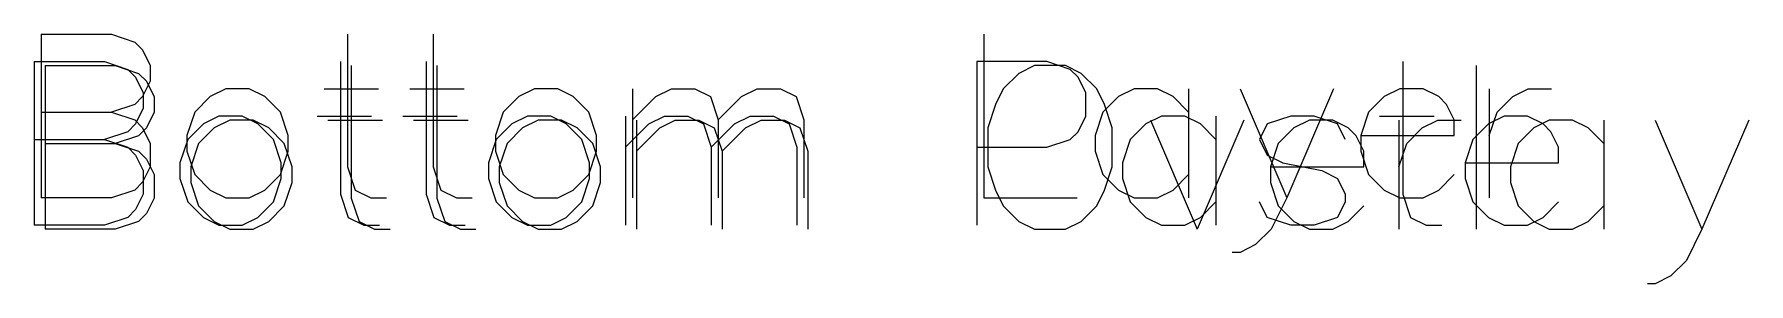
# Model space of a CAD drawing. Extents: x 384 to 458, y 85 to 260.
# Drawn here: x 383.57 to 420.25, y 84.83 to 90.16 of the extents above.
import ezdxf

# ---------------------------------------------------------------- set-up
doc = ezdxf.new("R2010")
doc.units = 0
for name, color, linetype in [('BOTTOMLAYER', 5, 'CONTINUOUS'), ('BOTTOMOVERLAY', 54, 'CONTINUOUS'), ('BOTTOMPASTE', 16, 'CONTINUOUS')]:
    doc.layers.add(name, color=color, linetype=linetype)

msp = doc.modelspace()

# ---------------------------------------------------------------- linework, layer by layer
at = {"layer": 'BOTTOMLAYER'}
for p, q in [((383.725, 90.161), (383.725, 86.662)), ((383.725, 90.161), (385.224, 90.161)), ((385.224, 90.161), (385.724, 89.994)), ((385.724, 89.994), (385.891, 89.828)), ((390.273, 90.161), (390.273, 87.328)), ((392.106, 90.161), (392.106, 87.328)), ((403.887, 90.161), (403.887, 86.662)), ((385.891, 89.828), (386.057, 89.494)), ((386.057, 89.494), (386.057, 89.161)), ((386.057, 89.161), (385.891, 88.828)), ((385.891, 88.828), (385.724, 88.661)), ((387.34, 88.828), (387.007, 88.494)), ((387.674, 88.994), (387.34, 88.828)), ((388.174, 88.994), (387.674, 88.994)), ((388.507, 88.828), (388.174, 88.994)), ((388.84, 88.494), (388.507, 88.828)), ((389.773, 88.994), (390.94, 88.994)), ((391.606, 88.994), (392.773, 88.994)), ((393.939, 88.828), (393.606, 88.494)), ((394.272, 88.994), (393.939, 88.828)), ((394.772, 88.994), (394.272, 88.994)), ((395.106, 88.828), (394.772, 88.994)), ((395.439, 88.494), (395.106, 88.828)), ((396.372, 88.994), (396.372, 86.662)), ((396.372, 88.328), (396.872, 88.828)), ((396.872, 88.828), (397.205, 88.994)), ((397.205, 88.994), (397.705, 88.994)), ((397.705, 88.994), (398.038, 88.828)), ((398.038, 88.828), (398.205, 88.328)), ((398.205, 88.328), (398.705, 88.828)), ((398.705, 88.828), (399.038, 88.994)), ((399.038, 88.994), (399.538, 88.994)), ((399.538, 88.994), (399.871, 88.828)), ((399.871, 88.828), (400.038, 88.328)), ((406.77, 88.828), (406.436, 88.494)), ((407.103, 88.994), (406.77, 88.828)), ((407.603, 88.994), (407.103, 88.994)), ((407.936, 88.828), (407.603, 88.994)), ((408.269, 88.494), (407.936, 88.828)), ((408.269, 88.994), (408.269, 86.662)), ((409.369, 88.994), (410.369, 86.662)), ((411.369, 88.994), (410.369, 86.662)), ((412.452, 88.828), (412.119, 88.494)), ((412.785, 88.994), (412.452, 88.828)), ((413.285, 88.994), (412.785, 88.994)), ((413.618, 88.828), (413.285, 88.994)), ((413.785, 88.661), (413.618, 88.828)), ((414.701, 88.994), (414.701, 86.662)), ((414.868, 88.494), (415.201, 88.828)), ((415.201, 88.828), (415.534, 88.994)), ((415.534, 88.994), (416.034, 88.994)), ((383.725, 88.494), (385.224, 88.494)), ((385.724, 88.661), (385.224, 88.494)), ((385.224, 88.494), (385.724, 88.328)), ((387.007, 88.494), (386.841, 87.995)), ((389.007, 87.995), (388.84, 88.494)), ((393.606, 88.494), (393.439, 87.995)), ((395.605, 87.995), (395.439, 88.494)), ((406.436, 88.494), (406.27, 87.995)), ((412.119, 88.494), (411.952, 87.995)), ((413.951, 88.328), (413.785, 88.661)), ((414.701, 87.995), (414.868, 88.494)), ((385.724, 88.328), (385.891, 88.161)), ((385.891, 88.161), (386.057, 87.828)), ((398.205, 88.328), (398.205, 86.662)), ((400.038, 88.328), (400.038, 86.662)), ((413.951, 87.995), (413.951, 88.328)), ((386.057, 87.828), (386.057, 87.328)), ((386.841, 87.995), (386.841, 87.661)), ((386.841, 87.661), (387.007, 87.161)), ((388.84, 87.161), (389.007, 87.661)), ((389.007, 87.661), (389.007, 87.995)), ((393.439, 87.995), (393.439, 87.661)), ((393.439, 87.661), (393.606, 87.161)), ((395.439, 87.161), (395.605, 87.661)), ((395.605, 87.661), (395.605, 87.995)), ((406.27, 87.995), (406.27, 87.661)), ((406.27, 87.661), (406.436, 87.161)), ((411.952, 87.995), (413.951, 87.995)), ((411.952, 87.995), (411.952, 87.661)), ((411.952, 87.661), (412.119, 87.161)), ((386.057, 87.328), (385.891, 86.995)), ((390.273, 87.328), (390.44, 86.828)), ((392.106, 87.328), (392.273, 86.828)), ((385.891, 86.995), (385.724, 86.828)), ((387.007, 87.161), (387.34, 86.828)), ((388.507, 86.828), (388.84, 87.161)), ((393.606, 87.161), (393.939, 86.828)), ((395.106, 86.828), (395.439, 87.161)), ((406.436, 87.161), (406.77, 86.828)), ((407.936, 86.828), (408.269, 87.161)), ((412.119, 87.161), (412.452, 86.828)), ((413.618, 86.828), (413.951, 87.161)), ((385.224, 86.662), (383.725, 86.662)), ((385.724, 86.828), (385.224, 86.662)), ((387.34, 86.828), (387.674, 86.662)), ((387.674, 86.662), (388.174, 86.662)), ((388.174, 86.662), (388.507, 86.828)), ((390.44, 86.828), (390.773, 86.662)), ((390.773, 86.662), (391.106, 86.662)), ((392.273, 86.828), (392.606, 86.662)), ((392.606, 86.662), (392.939, 86.662)), ((393.939, 86.828), (394.272, 86.662)), ((394.272, 86.662), (394.772, 86.662)), ((394.772, 86.662), (395.106, 86.828)), ((403.887, 86.662), (405.887, 86.662)), ((406.77, 86.828), (407.103, 86.662)), ((407.103, 86.662), (407.603, 86.662)), ((407.603, 86.662), (407.936, 86.828)), ((410.369, 86.662), (410.036, 85.995)), ((412.452, 86.828), (412.785, 86.662)), ((412.785, 86.662), (413.285, 86.662)), ((413.285, 86.662), (413.618, 86.828)), ((410.036, 85.995), (409.702, 85.662)), ((409.369, 85.495), (409.202, 85.495)), ((409.702, 85.662), (409.369, 85.495))]:
    msp.add_line(p, q, dxfattribs=at)
at = {"layer": 'BOTTOMOVERLAY'}
for p, q in [((383.808, 89.492), (383.808, 85.993)), ((383.808, 89.492), (385.308, 89.492)), ((385.308, 89.492), (385.807, 89.325)), ((390.356, 89.492), (390.356, 86.659)), ((392.189, 89.492), (392.189, 86.659)), ((404.97, 89.492), (404.637, 89.325)), ((405.637, 89.492), (404.97, 89.492)), ((405.97, 89.325), (405.637, 89.492)), ((414.418, 89.492), (414.418, 85.993)), ((385.807, 89.325), (385.974, 89.159)), ((385.974, 89.159), (386.141, 88.826)), ((404.637, 89.325), (404.303, 88.992)), ((406.303, 88.992), (405.97, 89.325)), ((386.141, 88.826), (386.141, 88.492)), ((404.303, 88.992), (404.137, 88.659)), ((406.47, 88.659), (406.303, 88.992)), ((386.141, 88.492), (385.974, 88.159)), ((404.137, 88.659), (403.97, 88.159)), ((406.636, 88.159), (406.47, 88.659)), ((385.974, 88.159), (385.807, 87.992)), ((387.424, 88.159), (387.09, 87.826)), ((387.757, 88.326), (387.424, 88.159)), ((388.257, 88.326), (387.757, 88.326)), ((388.59, 88.159), (388.257, 88.326)), ((388.923, 87.826), (388.59, 88.159)), ((389.857, 88.326), (391.023, 88.326)), ((391.689, 88.326), (392.856, 88.326)), ((394.022, 88.159), (393.689, 87.826)), ((394.356, 88.326), (394.022, 88.159)), ((394.855, 88.326), (394.356, 88.326)), ((395.189, 88.159), (394.855, 88.326)), ((395.522, 87.826), (395.189, 88.159)), ((396.455, 88.326), (396.455, 85.993)), ((396.455, 87.659), (396.955, 88.159)), ((396.955, 88.159), (397.288, 88.326)), ((397.288, 88.326), (397.788, 88.326)), ((397.788, 88.326), (398.121, 88.159)), ((398.121, 88.159), (398.288, 87.659)), ((398.288, 87.659), (398.788, 88.159)), ((398.788, 88.159), (399.121, 88.326)), ((399.121, 88.326), (399.621, 88.326)), ((399.621, 88.326), (399.954, 88.159)), ((399.954, 88.159), (400.121, 87.659)), ((403.97, 88.159), (403.97, 87.326)), ((406.636, 87.326), (406.636, 88.159)), ((407.453, 88.326), (408.453, 85.993)), ((409.452, 88.326), (408.453, 85.993)), ((410.519, 88.159), (410.186, 87.826)), ((410.852, 88.326), (410.519, 88.159)), ((411.352, 88.326), (410.852, 88.326)), ((411.685, 88.159), (411.352, 88.326)), ((411.852, 87.992), (411.685, 88.159)), ((412.768, 88.326), (412.768, 85.993)), ((412.935, 87.826), (413.268, 88.159)), ((413.268, 88.159), (413.601, 88.326)), ((413.601, 88.326), (414.101, 88.326)), ((415.651, 88.159), (415.318, 87.826)), ((415.984, 88.326), (415.651, 88.159)), ((416.484, 88.326), (415.984, 88.326)), ((416.817, 88.159), (416.484, 88.326)), ((417.151, 87.826), (416.817, 88.159)), ((417.151, 88.326), (417.151, 85.993)), ((418.25, 88.326), (419.25, 85.993)), ((420.25, 88.326), (419.25, 85.993)), ((383.808, 87.826), (385.308, 87.826)), ((385.807, 87.992), (385.308, 87.826)), ((385.308, 87.826), (385.807, 87.659)), ((385.807, 87.659), (385.974, 87.493)), ((387.09, 87.826), (386.924, 87.326)), ((389.09, 87.326), (388.923, 87.826)), ((393.689, 87.826), (393.522, 87.326)), ((395.689, 87.326), (395.522, 87.826)), ((398.288, 87.659), (398.288, 85.993)), ((400.121, 87.659), (400.121, 85.993)), ((410.186, 87.826), (410.019, 87.326)), ((412.018, 87.659), (411.852, 87.992)), ((412.018, 87.326), (412.018, 87.659)), ((412.768, 87.326), (412.935, 87.826)), ((415.318, 87.826), (415.151, 87.326)), ((385.974, 87.493), (386.141, 87.159)), ((386.924, 87.326), (386.924, 86.993)), ((389.09, 86.993), (389.09, 87.326)), ((393.522, 87.326), (393.522, 86.993)), ((395.689, 86.993), (395.689, 87.326)), ((403.97, 87.326), (404.137, 86.826)), ((406.47, 86.826), (406.636, 87.326)), ((410.019, 87.326), (412.018, 87.326)), ((410.019, 87.326), (410.019, 86.993)), ((415.151, 87.326), (415.151, 86.993)), ((386.141, 87.159), (386.141, 86.659)), ((386.924, 86.993), (387.09, 86.493)), ((388.923, 86.493), (389.09, 86.993)), ((393.522, 86.993), (393.689, 86.493)), ((395.522, 86.493), (395.689, 86.993)), ((410.019, 86.993), (410.186, 86.493)), ((415.151, 86.993), (415.318, 86.493)), ((386.141, 86.659), (385.974, 86.326)), ((390.356, 86.659), (390.523, 86.159)), ((392.189, 86.659), (392.356, 86.159)), ((404.137, 86.826), (404.303, 86.493)), ((406.303, 86.493), (406.47, 86.826)), ((385.974, 86.326), (385.807, 86.159)), ((387.09, 86.493), (387.424, 86.159)), ((388.59, 86.159), (388.923, 86.493)), ((393.689, 86.493), (394.022, 86.159)), ((395.189, 86.159), (395.522, 86.493)), ((404.303, 86.493), (404.637, 86.159)), ((405.97, 86.159), (406.303, 86.493)), ((410.186, 86.493), (410.519, 86.159)), ((411.685, 86.159), (412.018, 86.493)), ((415.318, 86.493), (415.651, 86.159)), ((416.817, 86.159), (417.151, 86.493)), ((385.308, 85.993), (383.808, 85.993)), ((385.807, 86.159), (385.308, 85.993)), ((387.424, 86.159), (387.757, 85.993)), ((387.757, 85.993), (388.257, 85.993)), ((388.257, 85.993), (388.59, 86.159)), ((390.523, 86.159), (390.856, 85.993)), ((390.856, 85.993), (391.19, 85.993)), ((392.356, 86.159), (392.689, 85.993)), ((392.689, 85.993), (393.023, 85.993)), ((394.022, 86.159), (394.356, 85.993)), ((394.356, 85.993), (394.855, 85.993)), ((394.855, 85.993), (395.189, 86.159)), ((404.637, 86.159), (404.97, 85.993)), ((404.97, 85.993), (405.637, 85.993)), ((405.637, 85.993), (405.97, 86.159)), ((410.519, 86.159), (410.852, 85.993)), ((410.852, 85.993), (411.352, 85.993)), ((411.352, 85.993), (411.685, 86.159)), ((415.651, 86.159), (415.984, 85.993)), ((415.984, 85.993), (416.484, 85.993)), ((416.484, 85.993), (416.817, 86.159)), ((419.25, 85.993), (418.917, 85.326)), ((418.917, 85.326), (418.584, 84.993)), ((418.25, 84.826), (418.084, 84.826)), ((418.584, 84.993), (418.25, 84.826))]:
    msp.add_line(p, q, dxfattribs=at)
at = {"layer": 'BOTTOMPASTE'}
for p, q in [((383.575, 89.578), (383.575, 86.078)), ((383.575, 89.578), (385.074, 89.578)), ((385.074, 89.578), (385.574, 89.411)), ((390.123, 89.578), (390.123, 86.745)), ((391.956, 89.578), (391.956, 86.745)), ((405.237, 89.578), (403.737, 89.578)), ((403.737, 89.578), (403.737, 86.078)), ((405.737, 89.411), (405.237, 89.578)), ((412.852, 89.578), (412.852, 86.745)), ((385.574, 89.411), (385.741, 89.244)), ((385.741, 89.244), (385.907, 88.911)), ((405.903, 89.244), (405.737, 89.411)), ((406.07, 88.911), (405.903, 89.244)), ((385.907, 88.911), (385.907, 88.578)), ((406.07, 88.411), (406.07, 88.911)), ((385.907, 88.578), (385.741, 88.245)), ((387.524, 88.411), (387.191, 88.245)), ((388.024, 88.411), (387.524, 88.411)), ((388.357, 88.245), (388.024, 88.411)), ((389.623, 88.411), (390.79, 88.411)), ((391.456, 88.411), (392.623, 88.411)), ((394.122, 88.411), (393.789, 88.245)), ((394.622, 88.411), (394.122, 88.411)), ((394.956, 88.245), (394.622, 88.411)), ((396.222, 88.411), (396.222, 86.078)), ((396.722, 88.245), (397.055, 88.411)), ((397.055, 88.411), (397.555, 88.411)), ((397.555, 88.411), (397.888, 88.245)), ((398.555, 88.245), (398.888, 88.411)), ((398.888, 88.411), (399.388, 88.411)), ((399.388, 88.411), (399.721, 88.245)), ((405.903, 88.078), (406.07, 88.411)), ((407.686, 88.411), (407.353, 88.245)), ((408.186, 88.411), (407.686, 88.411)), ((408.519, 88.245), (408.186, 88.411)), ((408.853, 88.411), (408.853, 86.078)), ((410.452, 88.411), (409.952, 88.245)), ((410.952, 88.411), (410.452, 88.411)), ((411.452, 88.245), (410.952, 88.411)), ((412.352, 88.411), (413.518, 88.411)), ((415.018, 88.411), (414.685, 88.245)), ((415.518, 88.411), (415.018, 88.411)), ((415.851, 88.245), (415.518, 88.411)), ((385.574, 88.078), (385.074, 87.911)), ((385.741, 88.245), (385.574, 88.078)), ((387.191, 88.245), (386.857, 87.911)), ((388.69, 87.911), (388.357, 88.245)), ((393.789, 88.245), (393.456, 87.911)), ((395.289, 87.911), (394.956, 88.245)), ((396.222, 87.745), (396.722, 88.245)), ((397.888, 88.245), (398.055, 87.745)), ((398.055, 87.745), (398.555, 88.245)), ((399.721, 88.245), (399.888, 87.745)), ((405.737, 87.911), (405.903, 88.078)), ((407.353, 88.245), (407.02, 87.911)), ((408.853, 87.911), (408.519, 88.245)), ((409.952, 88.245), (409.786, 87.911)), ((411.619, 87.911), (411.452, 88.245)), ((414.685, 88.245), (414.351, 87.911)), ((416.018, 88.078), (415.851, 88.245)), ((416.184, 87.745), (416.018, 88.078)), ((383.575, 87.911), (385.074, 87.911)), ((385.074, 87.911), (385.574, 87.745)), ((385.574, 87.745), (385.741, 87.578)), ((386.857, 87.911), (386.691, 87.411)), ((388.857, 87.411), (388.69, 87.911)), ((393.456, 87.911), (393.289, 87.411)), ((395.455, 87.411), (395.289, 87.911)), ((398.055, 87.745), (398.055, 86.078)), ((399.888, 87.745), (399.888, 86.078)), ((403.737, 87.745), (405.237, 87.745)), ((405.237, 87.745), (405.737, 87.911)), ((407.02, 87.911), (406.853, 87.411)), ((409.786, 87.911), (409.952, 87.578)), ((414.351, 87.911), (414.185, 87.411)), ((416.184, 87.411), (416.184, 87.745)), ((385.741, 87.578), (385.907, 87.245)), ((386.691, 87.411), (386.691, 87.078)), ((388.857, 87.078), (388.857, 87.411)), ((393.289, 87.411), (393.289, 87.078)), ((395.455, 87.078), (395.455, 87.411)), ((406.853, 87.411), (406.853, 87.078)), ((409.952, 87.578), (410.286, 87.411)), ((410.286, 87.411), (411.119, 87.245)), ((414.185, 87.411), (416.184, 87.411)), ((414.185, 87.411), (414.185, 87.078)), ((385.907, 87.245), (385.907, 86.745)), ((386.691, 87.078), (386.857, 86.578)), ((388.69, 86.578), (388.857, 87.078)), ((393.289, 87.078), (393.456, 86.578)), ((395.289, 86.578), (395.455, 87.078)), ((406.853, 87.078), (407.02, 86.578)), ((411.119, 87.245), (411.452, 87.078)), ((411.452, 87.078), (411.619, 86.745)), ((414.185, 87.078), (414.351, 86.578)), ((385.907, 86.745), (385.741, 86.412)), ((386.857, 86.578), (387.191, 86.245)), ((388.357, 86.245), (388.69, 86.578)), ((390.123, 86.745), (390.29, 86.245)), ((391.956, 86.745), (392.123, 86.245)), ((393.456, 86.578), (393.789, 86.245)), ((394.956, 86.245), (395.289, 86.578)), ((407.02, 86.578), (407.353, 86.245)), ((408.519, 86.245), (408.853, 86.578)), ((409.952, 86.245), (409.786, 86.578)), ((411.619, 86.578), (411.452, 86.245)), ((411.619, 86.745), (411.619, 86.578)), ((412.852, 86.745), (413.018, 86.245)), ((414.351, 86.578), (414.685, 86.245)), ((415.851, 86.245), (416.184, 86.578)), ((385.574, 86.245), (385.074, 86.078)), ((385.741, 86.412), (385.574, 86.245)), ((387.191, 86.245), (387.524, 86.078)), ((388.024, 86.078), (388.357, 86.245)), ((390.29, 86.245), (390.623, 86.078)), ((392.123, 86.245), (392.456, 86.078)), ((393.789, 86.245), (394.122, 86.078)), ((394.622, 86.078), (394.956, 86.245)), ((407.353, 86.245), (407.686, 86.078)), ((408.186, 86.078), (408.519, 86.245)), ((410.452, 86.078), (409.952, 86.245)), ((411.452, 86.245), (410.952, 86.078)), ((413.018, 86.245), (413.352, 86.078)), ((414.685, 86.245), (415.018, 86.078)), ((415.518, 86.078), (415.851, 86.245)), ((385.074, 86.078), (383.575, 86.078)), ((387.524, 86.078), (388.024, 86.078)), ((390.623, 86.078), (390.956, 86.078)), ((392.456, 86.078), (392.789, 86.078)), ((394.122, 86.078), (394.622, 86.078)), ((407.686, 86.078), (408.186, 86.078)), ((410.952, 86.078), (410.452, 86.078)), ((413.352, 86.078), (413.685, 86.078)), ((415.018, 86.078), (415.518, 86.078))]:
    msp.add_line(p, q, dxfattribs=at)

doc.saveas('drawing.dxf')
